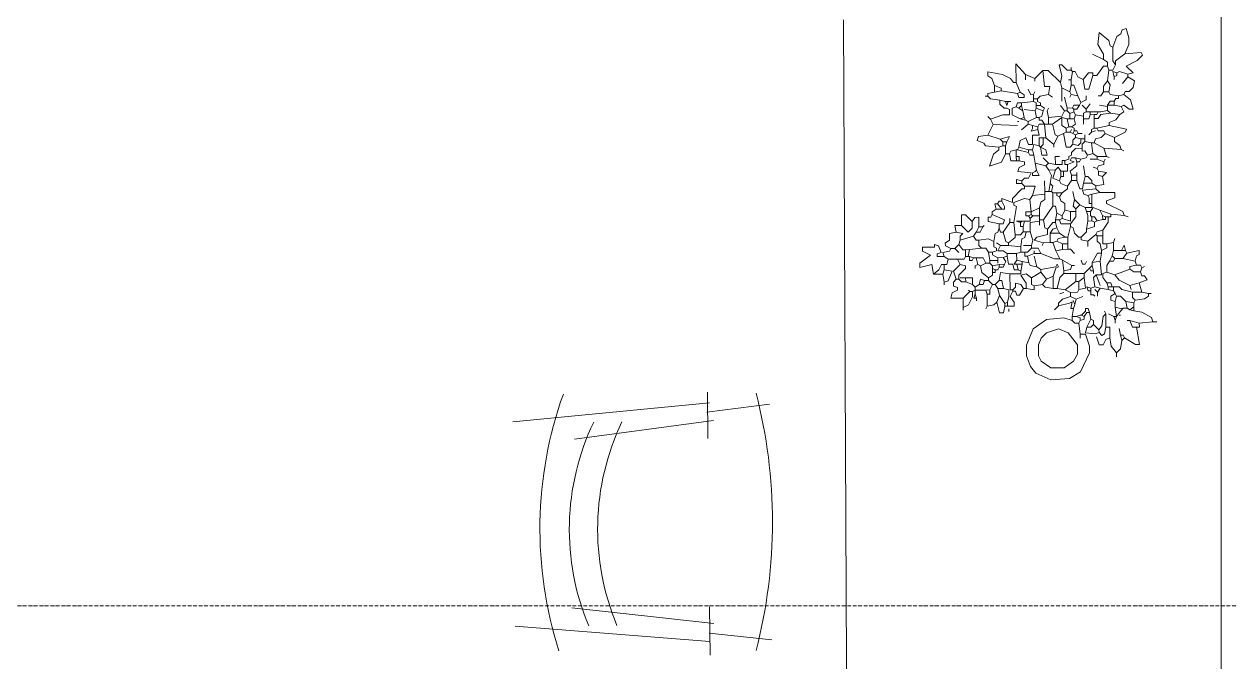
# Model space of a CAD drawing. Header units: millimetres. Extents: x -425671 to 598394, y -194194 to 343585.
# Drawn here: x 47745 to 50137, y 160495 to 161760 of the extents above; entities that cross this region are included whole.
import ezdxf

# ---------------------------------------------------------------- set-up
doc = ezdxf.new("R2010")
doc.units = ezdxf.units.MM
doc.linetypes.add('ACAD_ISO10W100', pattern=[18, 12, -3, 0, -3])
for name, color, linetype, lineweight in [('150mm Wall', 250, 'Continuous', 13), ('Centre line', 30, 'Continuous', 9), ('Furniture', 250, 'Continuous', 5), ('Railing', 250, 'Continuous', 9)]:
    doc.layers.add(name, color=color, linetype=linetype, lineweight=lineweight)

# ---------------------------------------------------------------- blocks, each defined once
blk = doc.blocks.new('Working Table1')
at = {"layer": 'Furniture'}
for p, q in [((3497129.4, 870575.6), (3497116.6, 870700.2)), ((3497568.1, 870571.1), (3497583.4, 870695.5)), ((3497182.2, 870576.6), (3497086.2, 870577.6)), ((3497143.3, 870190.9), (3497113.4, 870577.3)), ((3497180, 870303.3), (3497148.7, 870585.1)), ((3497514.2, 870308.6), (3497551.5, 870584.6)), ((3497607.5, 870572.3), (3497515.5, 870573.3)), ((3497548.5, 870186.8), (3497586.6, 870576.8))]:
    blk.add_line(p, q, dxfattribs=at)
for points in [[(3498996.4, 870842.2), (3498999.2, 871591.1), (3495800.5, 871591.1), (3495795.1, 870854.1), (3498345.5, 870842.5)], [(3497749.3, 871295.6), (3497754.6, 871279.6), (3497751.8, 871244.9), (3497733, 871218.3), (3497700.9, 871205.1), (3497679.6, 871205.2), (3497658.3, 871213.2), (3497645, 871224), (3497631.7, 871253.4), (3497634.5, 871290.7), (3497648, 871312), (3497685.4, 871330.5), (3497698.7, 871330.5), (3497722.7, 871322.4)], [(3497701, 871229.1), (3497679.7, 871229.2), (3497669, 871234.5), (3497655.7, 871253.3), (3497655.8, 871279.9), (3497669.2, 871298.6), (3497682.6, 871306.5), (3497701.3, 871306.5), (3497725.2, 871287.7), (3497733.2, 871269), (3497725.1, 871245), (3497714.4, 871234.4), (3497701, 871229.1)]]:
    blk.add_lwpolyline(points, dxfattribs=at)
at = {"layer": 'Furniture', "color": 3}
for points in [[(3497744.4, 871429), (3497747.2, 871455.7)], [(3497747.2, 871455.7), (3497747.2, 871463.7)], [(3497747.2, 871455.7), (3497755.2, 871453), (3497765.8, 871434.3), (3497768.4, 871418.3)], [(3497803.2, 871447.5), (3497803.2, 871452.8)], [(3497715, 871399.8), (3497701.7, 871421.2), (3497701.7, 871429.2), (3497736.4, 871423.7)], [(3497744.4, 871429), (3497736.4, 871429.1), (3497736.4, 871423.7)], [(3497749.7, 871410.3), (3497744.4, 871429)], [(3497789.8, 871420.9), (3497792.5, 871439.5), (3497797.9, 871447.5), (3497803.2, 871447.5)], [(3497803.2, 871447.5), (3497805.8, 871434.2)], [(3497805.8, 871434.2), (3497805.7, 871415.5)], [(3497824.5, 871428.7), (3497805.8, 871434.2)], [(3497819.1, 871410.1), (3497824.5, 871428.7)], [(3497824.5, 871428.7), (3497829.9, 871444.7), (3497837.9, 871439.4), (3497837.8, 871434), (3497845.8, 871431.3)], [(3497845.8, 871431.3), (3497853.8, 871434)], [(3497845.8, 871431.3), (3497845.8, 871418), (3497851.1, 871410)], [(3497853.8, 871434), (3497856.5, 871439.3)], [(3497853.8, 871434), (3497859.2, 871431.3), (3497859.1, 871423.3)], [(3497867.1, 871420.6), (3497877.8, 871423.2), (3497880.5, 871428.5), (3497888.5, 871428.5), (3497883.1, 871404.5)], [(3498238, 871405.9), (3498240.7, 871416.6), (3498254, 871403.2), (3498264.7, 871424.5), (3498275.4, 871435.1), (3498280.7, 871432.4), (3498278, 871400.4)], [(3497736.4, 871423.7), (3497736.4, 871415.7), (3497749.7, 871410.3)], [(3497749.7, 871410.3), (3497749.7, 871405)], [(3497768.4, 871418.3), (3497771, 871410.3)], [(3497776.4, 871418.3), (3497768.4, 871418.3)], [(3497776.4, 871418.3), (3497771, 871410.3)], [(3497771, 871410.3), (3497773.7, 871404.9)], [(3497773.7, 871404.9), (3497773.7, 871396.9)], [(3497787, 871402.2), (3497773.7, 871404.9)], [(3497784.4, 871418.2), (3497776.4, 871418.3)], [(3497789.8, 871420.9), (3497784.4, 871418.2)], [(3497784.4, 871418.2), (3497787, 871402.2)], [(3497787, 871402.2), (3497797.7, 871391.5), (3497797.6, 871383.5)], [(3497805.7, 871415.5), (3497795.1, 871415.5), (3497789.8, 871420.9)], [(3497805.7, 871415.5), (3497811, 871394.1), (3497816.3, 871388.8), (3497816.3, 871378.1)], [(3497819.1, 871410.1), (3497811.1, 871412.8)], [(3497840.3, 871380.7), (3497829.7, 871388.7), (3497819.1, 871410.1)], [(3497851.1, 871410), (3497840.3, 871380.7)], [(3497859.1, 871423.3), (3497856.4, 871410), (3497851.1, 871410)], [(3497867.1, 871420.6), (3497859.1, 871423.3)], [(3497872.4, 871396.6), (3497867.1, 871420.6)], [(3497883.1, 871404.5), (3497872.4, 871396.6)], [(3497888.4, 871401.8), (3497883.1, 871404.5)], [(3497888.4, 871393.8), (3497899.1, 871399.1), (3497888.4, 871401.8)], [(3497888.4, 871401.8), (3497888.4, 871393.8)], [(3497957.8, 871398.9), (3497955.1, 871406.9)], [(3498136.4, 871368.9), (3498128.6, 871403.6), (3498123.2, 871401), (3498112.5, 871379.7)], [(3498173.9, 871392.8), (3498176.6, 871398.1), (3498168.6, 871408.8), (3498168.6, 871416.8), (3498187.3, 871411.4), (3498197.9, 871398)], [(3498197.9, 871398), (3498203.3, 871400.7), (3498203.3, 871408.7), (3498211.3, 871416.7), (3498224.7, 871419.3), (3498232.6, 871405.9)], [(3498232.6, 871405.9), (3498219.2, 871395.3)], [(3498232.6, 871405.9), (3498238, 871405.9)], [(3498238, 871405.9), (3498243.2, 871389.9), (3498240.5, 871384.5)], [(3498278, 871400.4), (3498296.7, 871408.3), (3498310, 871408.3), (3498328.7, 871402.9), (3498326, 871394.9), (3498318, 871392.3), (3498312.6, 871384.3), (3498291.2, 871376.4)], [(3497685.6, 871383.9), (3497677.6, 871383.9)], [(3497685.6, 871383.9), (3497693.6, 871391.9), (3497709.6, 871394.5)], [(3497714.9, 871370.5), (3497698.9, 871373.2), (3497685.6, 871383.9)], [(3497715, 871399.8), (3497709.6, 871394.5)], [(3497709.6, 871394.5), (3497720.3, 871391.8)], [(3497720.3, 871391.8), (3497720.3, 871397.1), (3497715, 871399.8)], [(3497720.3, 871391.8), (3497733.6, 871389.1)], [(3497749.6, 871381), (3497744.3, 871381)], [(3497749.6, 871381), (3497757.6, 871383.6)], [(3497757.6, 871378.3), (3497749.6, 871381)], [(3497757.6, 871383.6), (3497768.3, 871391.6)], [(3497776.3, 871380.9), (3497757.6, 871383.6)], [(3497757.6, 871383.6), (3497757.6, 871378.3)], [(3497757.6, 871378.3), (3497762.9, 871367.6)], [(3497760.3, 871389), (3497760.3, 871391.6)], [(3497768.3, 871391.6), (3497773.7, 871396.9)], [(3497773.7, 871396.9), (3497773.6, 871391.6)], [(3497773.6, 871391.6), (3497776.3, 871380.9)], [(3497776.3, 871380.9), (3497786.9, 871380.9)], [(3497797.6, 871383.5), (3497786.9, 871380.9)], [(3497786.9, 871380.9), (3497789.6, 871372.8), (3497797.6, 871372.8), (3497803, 871380.8)], [(3497797.6, 871383.5), (3497803, 871380.8)], [(3497803, 871380.8), (3497808.3, 871378.1)], [(3497808.3, 871378.1), (3497810.9, 871367.4)], [(3497816.3, 871378.1), (3497808.3, 871378.1)], [(3497816.3, 871378.1), (3497816.3, 871375.4)], [(3497840.3, 871380.7), (3497845.6, 871364.6)], [(3497872.3, 871380.5), (3497867, 871377.9), (3497867, 871369.9)], [(3497872.4, 871396.6), (3497872.3, 871380.5)], [(3497872.3, 871380.5), (3497877.6, 871375.2)], [(3497877.6, 871375.2), (3497888.3, 871377.8)], [(3497888.3, 871377.8), (3497888.4, 871393.8)], [(3497888.3, 871377.8), (3497904.3, 871377.8)], [(3497904.3, 871377.8), (3497901.6, 871364.4)], [(3497904.3, 871377.8), (3497912.3, 871380.4)], [(3497960.3, 871372.2), (3497957.8, 871398.9)], [(3497957.8, 871398.9), (3497965.8, 871396.2), (3497981.7, 871364.1), (3497987, 871364.1), (3497992.4, 871380.1), (3498003.1, 871380.1), (3498003, 871350.7)], [(3498088.5, 871393.1), (3498085.8, 871398.4)], [(3498091, 871358.4), (3498088.5, 871393.1)], [(3498088.5, 871393.1), (3498096.5, 871390.4), (3498104.5, 871379.7), (3498112.5, 871379.7)], [(3498112.5, 871379.7), (3498120.4, 871361)], [(3498157.9, 871390.2), (3498147.2, 871382.2), (3498141.8, 871368.9), (3498136.4, 871368.9)], [(3498157.9, 871390.2), (3498163.2, 871398.2), (3498173.9, 871392.8)], [(3498160.5, 871371.5), (3498157.9, 871390.2)], [(3498173.9, 871392.8), (3498176.5, 871379.4)], [(3498184.5, 871379.4), (3498184.5, 871371.4), (3498176.4, 871366.1)], [(3498176.5, 871379.4), (3498176.4, 871366.1)], [(3498176.5, 871379.4), (3498184.5, 871379.4)], [(3498195.2, 871387.4), (3498189.9, 871387.4), (3498189.8, 871382.1), (3498184.5, 871379.4)], [(3498197.9, 871398), (3498195.2, 871387.4)], [(3498203.1, 871368.7), (3498197.8, 871371.4), (3498195.2, 871387.4)], [(3498232.5, 871379.2), (3498227.2, 871379.3)], [(3498240.5, 871384.5), (3498235.2, 871384.6), (3498232.5, 871379.2)], [(3498232.5, 871379.2), (3498243.2, 871376.5), (3498240.5, 871384.5)], [(3498256.5, 871381.8), (3498245.9, 871376.5)], [(3498278, 871400.4), (3498264.5, 871381.8), (3498256.5, 871381.8)], [(3498291.2, 871376.4), (3498264.5, 871376.4), (3498256.5, 871381.8)], [(3497714.9, 871370.5), (3497712.2, 871362.5), (3497701.5, 871357.2), (3497701.4, 871349.2), (3497717.4, 871343.8)], [(3497736.2, 871362.4), (3497736.2, 871370.4), (3497714.9, 871370.5)], [(3497736.2, 871362.4), (3497722.8, 871359.7), (3497720.1, 871354.4), (3497725.5, 871349.1)], [(3497730.8, 871349), (3497738.8, 871354.4), (3497757.5, 871357), (3497762.9, 871362.3)], [(3497762.9, 871362.3), (3497736.2, 871362.4)], [(3497762.9, 871362.3), (3497768.2, 871359.6)], [(3497810.9, 871367.4), (3497813.5, 871351.4)], [(3497810.9, 871367.4), (3497816.2, 871367.4)], [(3497816.3, 871375.4), (3497816.2, 871367.4)], [(3497816.2, 871367.4), (3497824.2, 871364.7)], [(3497816.3, 871375.4), (3497824.3, 871372.7), (3497824.2, 871364.7)], [(3497824.2, 871364.7), (3497834.9, 871356.7), (3497842.9, 871356.6), (3497845.6, 871364.6)], [(3497840.2, 871343.3), (3497840.2, 871354), (3497866.9, 871351.2)], [(3497845.6, 871364.6), (3497858.9, 871364.6), (3497867, 871369.9)], [(3497882.9, 871353.8), (3497882.9, 871345.8), (3497864.2, 871335.2)], [(3497866.9, 871351.2), (3497882.9, 871353.8)], [(3497867, 871369.9), (3497877.6, 871375.2)], [(3497888.2, 871353.8), (3497882.9, 871353.8)], [(3497901.6, 871364.4), (3497893.6, 871364.5), (3497888.2, 871353.8)], [(3497901.6, 871351.1), (3497888.2, 871353.8)], [(3497901.6, 871364.4), (3497901.6, 871356.4)], [(3497901.6, 871356.4), (3497917.6, 871356.4)], [(3497928.3, 871356.3), (3497917.6, 871356.4)], [(3497917.6, 871356.4), (3497917.6, 871345.7)], [(3497920.2, 871343), (3497925.6, 871345.7), (3497928.3, 871356.3)], [(3497928.3, 871356.3), (3497944.3, 871366.9), (3497955, 871366.9)], [(3497946.9, 871345.6), (3497949.6, 871356.3)], [(3497949.6, 871356.3), (3497949.6, 871361.6), (3497955, 871361.6)], [(3497949.6, 871356.3), (3497957.6, 871356.2)], [(3497960.3, 871372.2), (3497955, 871372.2), (3497955, 871366.9)], [(3497955, 871366.9), (3497955, 871361.6)], [(3497955, 871361.6), (3497957.6, 871356.2)], [(3497957.6, 871356.2), (3497962.9, 871353.5)], [(3497968.3, 871350.8), (3497960.3, 871372.2)], [(3497962.9, 871353.5), (3497968.3, 871350.8)], [(3498016.3, 871342.7), (3498019, 871358.7), (3498035, 871355.9)], [(3498045.6, 871347.9), (3498043, 871363.9), (3498035, 871355.9)], [(3498035, 871355.9), (3498037.6, 871347.9), (3498045.6, 871347.9)], [(3498051, 871345.2), (3498056.3, 871347.9), (3498059, 871358.5), (3498064.4, 871358.5)], [(3498064.4, 871358.5), (3498069.7, 871361.2)], [(3498064.4, 871358.5), (3498069.6, 871345.1)], [(3498075, 871363.8), (3498072.4, 871369.1)], [(3498075, 871345.1), (3498075, 871363.8)], [(3498075, 871363.8), (3498091, 871358.4)], [(3498101.6, 871339.7), (3498091, 871358.4)], [(3498120.4, 871361), (3498112.4, 871353), (3498109.7, 871342.3), (3498101.6, 871339.7)], [(3498120.4, 871361), (3498125.7, 871358.3), (3498125.7, 871347.6), (3498131, 871344.9)], [(3498136.4, 871368.9), (3498131, 871344.9)], [(3498157.7, 871352.8), (3498160.5, 871371.5)], [(3498160.5, 871371.5), (3498165.8, 871366.1)], [(3498165.8, 871366.1), (3498163.1, 871352.8)], [(3498173.8, 871366.1), (3498165.8, 871366.1)], [(3498176.4, 871366.1), (3498173.8, 871366.1)], [(3498173.8, 871366.1), (3498176.4, 871350.1)], [(3498203.1, 871358), (3498195.1, 871352.7), (3498195.1, 871347.4)], [(3498203.1, 871368.7), (3498216.5, 871371.3), (3498224.5, 871365.9)], [(3498203.1, 871358), (3498203.1, 871368.7)], [(3498224.5, 871365.9), (3498213.8, 871358), (3498203.1, 871358)], [(3498245.8, 871368.5), (3498224.5, 871365.9)], [(3498235, 871336.5), (3498235.1, 871344.5), (3498253.8, 871357.8), (3498253.8, 871365.8)], [(3498245.9, 871376.5), (3498245.8, 871368.5)], [(3498245.8, 871368.5), (3498253.8, 871365.8)], [(3498253.8, 871365.8), (3498261.8, 871365.8), (3498267.1, 871357.8)], [(3498267.1, 871357.8), (3498277.8, 871357.7), (3498296.4, 871347), (3498320.5, 871349.6), (3498304.5, 871368.3), (3498293.9, 871371), (3498291.2, 871376.4)], [(3498267.1, 871357.8), (3498277.7, 871336.4)], [(3497722.8, 871341.1), (3497725.5, 871349.1)], [(3497736, 871325), (3497725.4, 871322.4), (3497722.8, 871341.1)], [(3497725.5, 871349.1), (3497730.8, 871349)], [(3497730.8, 871349), (3497741.4, 871338.3)], [(3497741.4, 871338.3), (3497736.1, 871333), (3497736, 871325)], [(3497736, 871325), (3497752.1, 871333)], [(3497752.1, 871333), (3497749.4, 871338.3), (3497741.4, 871338.3)], [(3497765.4, 871330.2), (3497752.1, 871333)], [(3497765.4, 871330.2), (3497765.4, 871324.9), (3497757.4, 871319.6)], [(3497768.1, 871322.2), (3497773.4, 871322.2), (3497773.4, 871327.5), (3497765.4, 871330.2)], [(3497805.5, 871346.1), (3497797.5, 871346.1)], [(3497800.1, 871338.1), (3497797.5, 871340.8)], [(3497808.1, 871332.8), (3497800.1, 871332.8), (3497800.1, 871338.1)], [(3497800.1, 871338.1), (3497800.1, 871338.1)], [(3497813.5, 871351.4), (3497805.5, 871346.1)], [(3497805.5, 871346.1), (3497810.8, 871340.8)], [(3497813.5, 871332.7), (3497808.1, 871332.8)], [(3497808.1, 871332.8), (3497808.1, 871327.4), (3497816.1, 871324.7), (3497813.5, 871332.7)], [(3497813.5, 871351.4), (3497816.1, 871340.7)], [(3497816.1, 871340.7), (3497813.5, 871332.7)], [(3497816.1, 871340.7), (3497834.8, 871338), (3497840.2, 871343.3)], [(3497840.2, 871343.3), (3497818.9, 871351.4)], [(3497848.2, 871337.9), (3497842.8, 871338)], [(3497853.5, 871329.9), (3497842.8, 871319.3)], [(3497853.5, 871329.9), (3497848.1, 871332.6), (3497848.2, 871337.9)], [(3497848.2, 871337.9), (3497858.8, 871335.2)], [(3497858.8, 871335.2), (3497853.5, 871329.9)], [(3497864.2, 871335.2), (3497858.8, 871335.2)], [(3497866.9, 871351.2), (3497864.2, 871335.2)], [(3497917.6, 871345.7), (3497906.9, 871345.7), (3497901.6, 871351.1)], [(3497906.8, 871327.1), (3497920.2, 871343)], [(3497917.6, 871345.7), (3497920.2, 871343)], [(3497930.8, 871324.3), (3497936.2, 871340.3), (3497944.2, 871340.3)], [(3497946.9, 871345.6), (3497944.2, 871340.3)], [(3497944.2, 871340.3), (3497946.9, 871334.9)], [(3497946.9, 871334.9), (3497946.8, 871326.9)], [(3497954.9, 871334.9), (3497954.9, 871340.2), (3497946.9, 871345.6)], [(3497946.9, 871334.9), (3497954.9, 871334.9)], [(3497954.9, 871334.9), (3497957.5, 871332.2)], [(3497957.5, 871332.2), (3497954.9, 871334.9)], [(3497957.5, 871332.2), (3497965.5, 871332.2)], [(3497968.3, 871350.8), (3497973.6, 871337.5), (3497965.5, 871332.2)], [(3497965.5, 871332.2), (3497965.5, 871324.2)], [(3497981.6, 871334.8), (3497973.5, 871334.8)], [(3497973.5, 871334.8), (3497973.5, 871321.5)], [(3497992.2, 871329.4), (3497981.5, 871329.5), (3497981.6, 871334.8)], [(3497992.2, 871334.8), (3497981.6, 871334.8)], [(3498000.2, 871334.7), (3497992.2, 871334.8)], [(3497997.5, 871326.7), (3497992.2, 871329.4)], [(3498010.9, 871342.7), (3498008.2, 871316), (3498000.2, 871318.7), (3497997.5, 871326.7)], [(3498000.2, 871334.7), (3497997.5, 871326.7)], [(3498003, 871350.7), (3498000.2, 871334.7)], [(3498003, 871350.7), (3498010.9, 871342.7)], [(3498016.3, 871342.7), (3498010.9, 871342.7)], [(3498021.6, 871334.6), (3498016.3, 871342.7)], [(3498021.6, 871334.6), (3498021.5, 871318.6)], [(3498034.9, 871321.3), (3498034.9, 871326.6), (3498026.9, 871334.6), (3498021.6, 871334.6)], [(3498045.6, 871347.9), (3498051, 871345.2)], [(3498051, 871345.2), (3498053.6, 871337.2)], [(3498069.6, 871345.1), (3498069.6, 871331.8)], [(3498069.6, 871345.1), (3498075, 871345.1)], [(3498075, 871345.1), (3498080.3, 871337.1)], [(3498080.3, 871337.1), (3498077.6, 871326.4)], [(3498101.6, 871334.4), (3498080.3, 871337.1)], [(3498101.6, 871339.7), (3498101.6, 871334.4)], [(3498104.2, 871321), (3498101.6, 871334.4)], [(3498123, 871334.3), (3498117.6, 871329)], [(3498123, 871334.3), (3498125.7, 871342.3)], [(3498131, 871339.6), (3498128.3, 871334.3), (3498123, 871334.3)], [(3498131, 871344.9), (3498131, 871339.6)], [(3498131, 871339.6), (3498149.7, 871339.5)], [(3498149.6, 871318.2), (3498149.6, 871328.8), (3498157.6, 871331.5)], [(3498149.7, 871339.5), (3498149.7, 871347.5), (3498157.7, 871352.8)], [(3498149.7, 871339.5), (3498157.7, 871339.5)], [(3498157.7, 871339.5), (3498157.6, 871331.5)], [(3498157.6, 871331.5), (3498163, 871331.5)], [(3498163, 871347.5), (3498157.7, 871344.8), (3498157.7, 871339.5)], [(3498163, 871331.5), (3498162.9, 871323.5)], [(3498163.1, 871352.8), (3498163, 871347.5)], [(3498163, 871331.5), (3498163, 871347.5)], [(3498168.3, 871323.4), (3498179, 871331.4)], [(3498227, 871317.9), (3498208.3, 871320.6), (3498208.3, 871328.6), (3498235, 871336.5)], [(3498235, 871336.5), (3498240.4, 871336.5), (3498240.3, 871328.5), (3498227, 871317.9)], [(3497722.7, 871311.7), (3497714.7, 871311.8)], [(3497722.7, 871322.4), (3497722.7, 871311.7)], [(3497722.7, 871311.7), (3497744, 871309)], [(3497744, 871309), (3497749.3, 871311.6)], [(3497744, 871309), (3497744, 871301), (3497749.3, 871295.6)], [(3497757.4, 871319.6), (3497752, 871319.6), (3497749.3, 871311.6)], [(3497749.3, 871311.6), (3497754.7, 871311.6)], [(3497754.7, 871311.6), (3497757.3, 871303.6)], [(3497757.3, 871303.6), (3497760, 871311.6)], [(3497757.4, 871319.6), (3497760, 871314.3)], [(3497760, 871314.3), (3497765.4, 871319.6)], [(3497760, 871311.6), (3497760, 871314.3)], [(3497760, 871314.3), (3497760, 871311.6)], [(3497765.4, 871319.6), (3497768.1, 871322.2)], [(3497768.1, 871322.2), (3497765.4, 871319.6)], [(3497792, 871303.5), (3497797.4, 871316.8)], [(3497810.7, 871308.7), (3497805.4, 871306.1), (3497805.3, 871292.7)], [(3497834.7, 871319.3), (3497813.4, 871322.1), (3497810.7, 871308.7)], [(3497810.7, 871308.7), (3497826.7, 871308.7)], [(3497826.7, 871308.7), (3497834.7, 871319.3)], [(3497826.7, 871303.3), (3497826.7, 871308.7)], [(3497834.7, 871319.3), (3497842.8, 871319.3)], [(3497842.8, 871319.3), (3497842.7, 871303.3)], [(3497869.4, 871313.9), (3497861.4, 871316.6), (3497861.4, 871321.9), (3497866.8, 871324.5)], [(3497906.8, 871327.1), (3497896.1, 871327.1)], [(3497914.8, 871313.7), (3497909.4, 871313.7), (3497906.8, 871327.1)], [(3497930.8, 871324.3), (3497925.5, 871324.3), (3497914.8, 871313.7)], [(3497936, 871292.3), (3497933.4, 871297.6), (3497922.7, 871300.3), (3497914.8, 871308.4), (3497914.8, 871313.7)], [(3497946.8, 871326.9), (3497930.8, 871324.3)], [(3497957.5, 871326.9), (3497946.8, 871326.9)], [(3497965.5, 871324.2), (3497957.5, 871326.9)], [(3497965.5, 871324.2), (3497973.5, 871321.5)], [(3497970.8, 871302.8), (3497978.8, 871310.8)], [(3497973.5, 871321.5), (3497978.8, 871310.8)], [(3497978.8, 871310.8), (3497989.4, 871300.1)], [(3498010.8, 871316), (3498021.5, 871318.6)], [(3498026.8, 871305.3), (3498010.8, 871310.7), (3498010.8, 871316)], [(3498021.5, 871318.6), (3498034.9, 871321.3)], [(3498034.9, 871321.3), (3498056.2, 871318.5)], [(3498064.2, 871305.1), (3498064.2, 871310.5), (3498069.5, 871313.1)], [(3498069.5, 871313.1), (3498072.2, 871323.8), (3498077.6, 871326.4)], [(3498069.5, 871313.1), (3498072.2, 871302.4)], [(3498090.9, 871315.7), (3498090.8, 871302.4), (3498082.8, 871294.4), (3498077.5, 871294.4)], [(3498077.6, 871326.4), (3498085.6, 871321.1), (3498085.5, 871315.7), (3498090.9, 871315.7)], [(3498090.9, 871315.7), (3498098.9, 871315.7), (3498104.2, 871321)], [(3498096.2, 871307.7), (3498101.5, 871313)], [(3498098.8, 871297), (3498096.2, 871307.7)], [(3498101.5, 871313), (3498109.5, 871313)], [(3498109.6, 871321), (3498104.2, 871321)], [(3498109.5, 871313), (3498109.6, 871321)], [(3498109.5, 871313), (3498112.2, 871302.3)], [(3498109.6, 871321), (3498117.6, 871321)], [(3498117.5, 871302.3), (3498120.2, 871307.6)], [(3498120.2, 871307.6), (3498120.2, 871315.6)], [(3498120.2, 871307.6), (3498125.5, 871304.9), (3498125.5, 871299.6)], [(3498149.6, 871318.2), (3498138.9, 871318.2)], [(3498154.9, 871318.1), (3498149.6, 871318.2)], [(3498162.9, 871323.5), (3498160.3, 871318.1), (3498154.9, 871318.1)], [(3498154.9, 871318.1), (3498157.5, 871302.1)], [(3498162.9, 871323.5), (3498168.3, 871323.4)], [(3498176.2, 871310.1), (3498168.2, 871304.8), (3498168.2, 871299.4)], [(3498168.3, 871323.4), (3498176.3, 871315.4)], [(3498170.9, 871296.7), (3498176.2, 871299.4), (3498176.2, 871310.1)], [(3498176.2, 871310.1), (3498181.6, 871312.7)], [(3498181.6, 871312.7), (3498187, 871323.4), (3498195, 871323.3)], [(3498181.6, 871312.7), (3498194.9, 871307.3)], [(3498197.5, 871294), (3498194.9, 871307.3)], [(3498194.9, 871307.3), (3498216.2, 871299.2), (3498216.2, 871293.9)], [(3498242.9, 871296.5), (3498242.9, 871301.8), (3498232.3, 871307.2), (3498227, 871317.9)], [(3497757.3, 871295.6), (3497749.3, 871295.6)], [(3497757.3, 871303.6), (3497757.3, 871295.6)], [(3497773.3, 871298.2), (3497757.3, 871295.6)], [(3497773.3, 871298.2), (3497781.3, 871300.8)], [(3497783.9, 871290.2), (3497786.6, 871295.5), (3497773.3, 871292.9), (3497773.3, 871298.2)], [(3497797.3, 871292.8), (3497791.9, 871276.8), (3497783.9, 871268.8), (3497778.5, 871268.8)], [(3497778.5, 871268.8), (3497783.9, 871290.2)], [(3497781.3, 871300.8), (3497792, 871303.5)], [(3497781.3, 871300.8), (3497789.3, 871298.1)], [(3497792, 871303.5), (3497797.3, 871292.8)], [(3497805.3, 871292.7), (3497797.3, 871292.8)], [(3497805.3, 871292.7), (3497810.6, 871282.1)], [(3497810.6, 871282.1), (3497826.7, 871303.3)], [(3497810.6, 871282.1), (3497813.2, 871266)], [(3497842.7, 871303.3), (3497826.7, 871303.3)], [(3497842.7, 871303.3), (3497842.6, 871279.3)], [(3497858.7, 871295.2), (3497850.7, 871292.6), (3497847.9, 871279.2)], [(3497858.7, 871295.2), (3497858.7, 871300.6)], [(3497869.3, 871276.5), (3497858.7, 871295.2)], [(3497890.7, 871287.1), (3497890.7, 871292.4), (3497882.7, 871300.5)], [(3497890.6, 871276.4), (3497890.7, 871287.1)], [(3497890.7, 871287.1), (3497901.3, 871287.1)], [(3497901.3, 871287.1), (3497901.3, 871276.4)], [(3497901.3, 871287.1), (3497914.7, 871287)], [(3497914.7, 871281.7), (3497911.9, 871268.3), (3497906.6, 871265.7)], [(3497914.7, 871287), (3497936, 871292.3)], [(3497914.7, 871287), (3497914.7, 871281.7)], [(3497922.6, 871271), (3497914.7, 871281.7)], [(3497936, 871292.3), (3497941.4, 871292.2)], [(3497941.4, 871292.2), (3497941.3, 871273.6), (3497949.3, 871270.9)], [(3497941.4, 871292.2), (3497954.8, 871302.9), (3497965.4, 871302.8)], [(3497965.4, 871292.2), (3497946.7, 871292.2)], [(3497946.7, 871292.2), (3497952, 871276.2)], [(3497957.3, 871276.2), (3497968, 871281.5)], [(3497970.8, 871302.8), (3497965.4, 871302.8)], [(3497965.4, 871302.8), (3497965.4, 871292.2)], [(3497968, 871281.5), (3497965.4, 871292.2)], [(3497968, 871281.5), (3497981.4, 871281.4), (3497986.7, 871273.4), (3497994.7, 871270.7)], [(3497989.4, 871300.1), (3497976.1, 871297.5), (3497970.8, 871302.8)], [(3497989.4, 871300.1), (3498005.4, 871297.3)], [(3498002.7, 871276), (3498010.7, 871286.7), (3498016.1, 871286.6)], [(3498026.8, 871294.6), (3498016.1, 871286.6)], [(3498016.1, 871286.6), (3498021.4, 871273.3), (3498026.7, 871270.6)], [(3498026.8, 871294.6), (3498026.8, 871305.3)], [(3498026.8, 871305.3), (3498037.5, 871305.2)], [(3498037.4, 871294.6), (3498026.8, 871294.6)], [(3498037.5, 871305.2), (3498037.4, 871294.6)], [(3498045.4, 871291.9), (3498037.4, 871294.6)], [(3498037.5, 871305.2), (3498042.8, 871305.2)], [(3498064.2, 871305.1), (3498056.2, 871305.2), (3498045.4, 871291.9)], [(3498045.4, 871278.5), (3498045.4, 871286.5)], [(3498045.4, 871286.5), (3498058.8, 871286.5)], [(3498058.8, 871286.5), (3498058.7, 871281.1)], [(3498058.8, 871286.5), (3498064.1, 871299.8), (3498066.8, 871291.8), (3498072.1, 871294.4)], [(3498072.2, 871302.4), (3498064.2, 871305.1)], [(3498069.4, 871289.1), (3498066.7, 871281.1)], [(3498077.5, 871294.4), (3498074.8, 871289.1), (3498069.4, 871289.1)], [(3498072.1, 871294.4), (3498072.2, 871302.4)], [(3498098.8, 871297), (3498093.5, 871291.7), (3498093.4, 871283.7), (3498120.1, 871278.3)], [(3498112.2, 871302.3), (3498106.8, 871297), (3498098.8, 871297)], [(3498117.5, 871302.3), (3498112.2, 871302.3)], [(3498120.2, 871296.9), (3498117.5, 871302.3)], [(3498120.1, 871278.3), (3498122.8, 871283.6)], [(3498125.5, 871299.6), (3498120.2, 871296.9)], [(3498122.8, 871291.6), (3498120.2, 871296.9)], [(3498122.8, 871291.6), (3498128.2, 871294.2)], [(3498122.8, 871283.6), (3498122.8, 871291.6)], [(3498130.8, 871283.6), (3498122.8, 871283.6)], [(3498125.5, 871299.6), (3498130.8, 871299.6), (3498133.5, 871294.2)], [(3498133.5, 871288.9), (3498130.8, 871283.6)], [(3498152.1, 871275.5), (3498136.1, 871275.5), (3498130.8, 871283.6)], [(3498149.5, 871299.5), (3498138.9, 871302.2), (3498133.5, 871294.2)], [(3498133.5, 871294.2), (3498133.5, 871288.9)], [(3498133.5, 871288.9), (3498149.5, 871286.2)], [(3498149.5, 871299.5), (3498157.5, 871302.1)], [(3498149.5, 871291.5), (3498149.5, 871299.5)], [(3498149.5, 871286.2), (3498149.5, 871291.5)], [(3498149.5, 871291.5), (3498160.2, 871291.4)], [(3498149.5, 871286.2), (3498152.1, 871275.5)], [(3498157.5, 871302.1), (3498162.9, 871299.4)], [(3498162.9, 871299.4), (3498160.2, 871291.4)], [(3498160.2, 871291.4), (3498165.5, 871286.1)], [(3498168.2, 871299.4), (3498162.9, 871299.4)], [(3498165.5, 871286.1), (3498165.5, 871280.8)], [(3498165.5, 871286.1), (3498170.8, 871286.1)], [(3498168.2, 871299.4), (3498170.9, 871296.7)], [(3498170.8, 871286.1), (3498170.9, 871296.7)], [(3498170.8, 871286.1), (3498192.1, 871280.7)], [(3498197.5, 871294), (3498192.2, 871291.3)], [(3498202.9, 871291.3), (3498197.5, 871294)], [(3498216.2, 871293.9), (3498202.9, 871291.3)], [(3498210.8, 871275.3), (3498202.9, 871291.3)], [(3498216.2, 871293.9), (3498226.9, 871293.9)], [(3498245.6, 871293.8), (3498245.5, 871285.8), (3498256.2, 871275.1), (3498256.1, 871269.8), (3498234.8, 871275.2), (3498221.5, 871272.5)], [(3498226.9, 871293.9), (3498242.9, 871296.5)], [(3498226.9, 871293.9), (3498226.9, 871288.5)], [(3498242.9, 871296.5), (3498245.6, 871293.8)], [(3498245.6, 871293.8), (3498250.9, 871293.8)], [(3497778.5, 871268.8), (3497770.5, 871260.9)], [(3497802.6, 871271.4), (3497805.3, 871279.4)], [(3497813.2, 871266), (3497834.6, 871271.3), (3497842.6, 871279.3)], [(3497813.2, 871258), (3497813.2, 871266)], [(3497837.2, 871257.9), (3497813.2, 871258)], [(3497813.2, 871258), (3497815.8, 871242), (3497821.1, 871236.7)], [(3497837.2, 871257.9), (3497831.8, 871244.6)], [(3497861.2, 871265.9), (3497855.9, 871268.5), (3497853.2, 871263.2), (3497837.2, 871257.9)], [(3497842.6, 871279.3), (3497847.9, 871279.2)], [(3497847.9, 871279.2), (3497869.3, 871276.5)], [(3497850.4, 871233.9), (3497855.9, 871263.2)], [(3497855.9, 871263.2), (3497861.2, 871265.9)], [(3497861.2, 871265.9), (3497861.2, 871265.9)], [(3497869.3, 871276.5), (3497871.9, 871271.2)], [(3497871.9, 871271.2), (3497871.9, 871260.5), (3497882.5, 871233.8)], [(3497871.9, 871271.2), (3497887.9, 871263.1)], [(3497890.6, 871276.4), (3497887.9, 871263.1)], [(3497887.9, 871263.1), (3497903.9, 871257.7)], [(3497901.3, 871276.4), (3497890.6, 871276.4)], [(3497906.6, 871265.7), (3497901.3, 871276.4)], [(3497906.6, 871265.7), (3497903.9, 871257.7)], [(3497903.9, 871257.7), (3497903.9, 871252.4)], [(3497922.6, 871252.3), (3497922.6, 871271)], [(3497922.6, 871271), (3497933.3, 871265.6)], [(3497933.3, 871265.6), (3497930.6, 871257.6), (3497922.6, 871252.3)], [(3497943.9, 871262.9), (3497943.9, 871257.6), (3497930.5, 871246.9)], [(3497943.9, 871262.9), (3497933.3, 871265.6)], [(3497949.3, 871262.9), (3497943.9, 871262.9)], [(3497952, 871276.2), (3497949.3, 871270.9)], [(3497949.3, 871270.9), (3497949.3, 871262.9)], [(3497949.3, 871262.9), (3497962.6, 871265.5)], [(3497957.3, 871276.2), (3497952, 871276.2)], [(3497962.6, 871265.5), (3497957.3, 871276.2)], [(3497962.6, 871265.5), (3497976, 871262.8), (3497975.9, 871257.4)], [(3497994.7, 871270.7), (3498002.7, 871276)], [(3498002.6, 871265.3), (3497997.3, 871265.4), (3497994.7, 871270.7)], [(3498002.7, 871276), (3498002.6, 871265.3)], [(3498002.6, 871257.3), (3498002.6, 871265.3)], [(3498034.7, 871273.2), (3498026.7, 871270.6)], [(3498026.7, 871270.6), (3498032, 871257.2), (3498048, 871262.5)], [(3498034.7, 871273.2), (3498034.7, 871278.6), (3498045.4, 871278.5)], [(3498045.4, 871273.2), (3498034.7, 871273.2)], [(3498045.4, 871278.5), (3498045.4, 871273.2)], [(3498048, 871262.5), (3498053.3, 871267.8), (3498045.4, 871273.2)], [(3498048, 871262.5), (3498047.9, 871249.2)], [(3498066.7, 871281.1), (3498066.7, 871275.8), (3498058.7, 871275.8)], [(3498058.7, 871281.1), (3498066.7, 871281.1)], [(3498058.7, 871275.8), (3498058.7, 871262.5)], [(3498058.7, 871262.5), (3498074.7, 871262.4), (3498074.7, 871270.4)], [(3498058.7, 871262.5), (3498061.3, 871249.1)], [(3498098.7, 871259.7), (3498093.3, 871259.7)], [(3498098.7, 871259.7), (3498114.7, 871267.6)], [(3498112, 871243.6), (3498098.7, 871259.7)], [(3498120.1, 871278.3), (3498114.7, 871267.6)], [(3498114.7, 871267.6), (3498117.4, 871262.3), (3498138.7, 871256.8)], [(3498138.7, 871256.8), (3498152.1, 871275.5)], [(3498165.5, 871280.8), (3498154.8, 871275.5), (3498152, 871248.8)], [(3498165.5, 871280.8), (3498176.1, 871272.7)], [(3498210.8, 871275.3), (3498184.1, 871275.4)], [(3498221.5, 871272.5), (3498210.8, 871275.3)], [(3498245.3, 871237.8), (3498245.4, 871248.4), (3498221.5, 871272.5)], [(3497818.4, 871220.7), (3497821.1, 871236.7)], [(3497821.1, 871236.7), (3497831.8, 871244.6)], [(3497831.8, 871244.6), (3497845.1, 871233.9)], [(3497845.1, 871233.9), (3497834.4, 871215.3)], [(3497845.1, 871233.9), (3497850.4, 871233.9)], [(3497850.4, 871233.9), (3497855.8, 871225.9)], [(3497882.5, 871233.8), (3497882.4, 871220.4)], [(3497893.1, 871215), (3497893.1, 871228.4), (3497882.5, 871233.8)], [(3497903.8, 871239), (3497898.5, 871236.4)], [(3497903.9, 871252.4), (3497903.8, 871239)], [(3497903.8, 871239), (3497909.1, 871220.3), (3497914.5, 871225.6), (3497919.9, 871247), (3497930.5, 871246.9)], [(3497922.6, 871252.3), (3497903.9, 871252.4)], [(3497930.5, 871246.9), (3497933.2, 871241.6), (3497949.2, 871238.9)], [(3497949.2, 871238.9), (3497975.9, 871257.4)], [(3497949.2, 871238.9), (3497949.2, 871230.9)], [(3497973.2, 871230.8), (3497983.9, 871233.4), (3497989.2, 871241.4), (3497999.9, 871241.3)], [(3497975.9, 871257.4), (3498002.6, 871257.3)], [(3497999.9, 871241.3), (3497997.1, 871217.3)], [(3498005.2, 871241.3), (3497999.9, 871241.3)], [(3498002.6, 871257.3), (3498005.3, 871254.7)], [(3498005.3, 871249.3), (3498005.2, 871241.3)], [(3498005.2, 871241.3), (3498026.6, 871241.2)], [(3498005.3, 871254.7), (3498016, 871257.3), (3498021.3, 871251.9)], [(3498005.3, 871254.7), (3498005.3, 871249.3)], [(3498021.3, 871251.9), (3498005.3, 871249.3)], [(3498047.9, 871249.2), (3498037.3, 871254.5), (3498021.3, 871251.9)], [(3498055.9, 871243.8), (3498047.9, 871249.2)], [(3498061.3, 871249.1), (3498055.9, 871243.8)], [(3498055.9, 871243.8), (3498061.2, 871222.4)], [(3498061.3, 871249.1), (3498071.9, 871238.4)], [(3498077.2, 871235.7), (3498077.3, 871246.4), (3498087.9, 871243.7), (3498093.2, 871233)], [(3498093.2, 871233), (3498077.2, 871235.7)], [(3498111.9, 871238.3), (3498098.6, 871238.3), (3498093.2, 871233)], [(3498111.9, 871238.3), (3498112, 871243.6)], [(3498111.9, 871230.3), (3498111.9, 871238.3)], [(3498112, 871243.6), (3498138.6, 871240.8)], [(3498138.6, 871238.2), (3498138.6, 871230.2), (3498133.2, 871227.5)], [(3498138.7, 871248.8), (3498138.6, 871240.8)], [(3498138.6, 871240.8), (3498138.6, 871238.2)], [(3498151.9, 871230.1), (3498146.6, 871230.1), (3498146.6, 871235.5), (3498138.6, 871240.8)], [(3498138.6, 871238.2), (3498138.6, 871240.8)], [(3498138.7, 871256.8), (3498138.7, 871248.8)], [(3498152, 871248.8), (3498138.7, 871248.8)], [(3498151.9, 871230.1), (3498154.6, 871235.4), (3498165.3, 871238.1)], [(3498152, 871248.8), (3498165.3, 871246.1)], [(3498165.3, 871246.1), (3498170.7, 871248.7)], [(3498165.3, 871238.1), (3498170.6, 871240.7), (3498176, 871232.7)], [(3498165.3, 871238.1), (3498170.6, 871224.7)], [(3498189.3, 871227.3), (3498194.6, 871232.6), (3498197.4, 871248.6)], [(3498197.4, 871248.6), (3498192.1, 871256.6)], [(3498197.4, 871248.6), (3498213.4, 871251.2), (3498213.3, 871240.6), (3498245.3, 871237.8)], [(3498229.3, 871221.8), (3498245.3, 871237.8)], [(3497818.4, 871220.7), (3497810.4, 871220.7), (3497813, 871204.7)], [(3497813, 871204.7), (3497823.7, 871204.6), (3497839.6, 871193.9), (3497842.3, 871204.6), (3497834.4, 871215.3)], [(3497834.4, 871215.3), (3497821, 871215.3), (3497818.4, 871220.7)], [(3497855.8, 871225.9), (3497858.4, 871212.5), (3497863.7, 871209.8)], [(3497855.8, 871225.9), (3497877.1, 871220.4)], [(3497877, 871207.1), (3497863.7, 871209.8)], [(3497863.7, 871209.8), (3497866.3, 871196.5)], [(3497882.4, 871220.4), (3497877, 871207.1)], [(3497882.4, 871220.4), (3497887.8, 871220.4)], [(3497885, 871201.7), (3497885, 871207.1), (3497893.1, 871215)], [(3497898.4, 871215), (3497893.1, 871215)], [(3497898.4, 871215), (3497898.3, 871199)], [(3497925.1, 871212.3), (3497909.1, 871217.7), (3497898.4, 871215)], [(3497925.1, 871212.3), (3497925, 871204.3)], [(3497946.5, 871230.9), (3497943.8, 871212.2), (3497925.1, 871212.3)], [(3497946.5, 871230.9), (3497938.5, 871230.9)], [(3497989.1, 871212), (3497991.7, 871201.3), (3497983.7, 871180), (3497978.3, 871180.1), (3497975.7, 871185.4), (3497943.6, 871180.2)], [(3497946.4, 871201.5), (3497946.4, 871212.2)], [(3497946.4, 871212.2), (3497951.8, 871212.2)], [(3497949.2, 871230.9), (3497946.5, 871230.9)], [(3497957.2, 871230.8), (3497949.2, 871230.9)], [(3497957.1, 871217.5), (3497951.8, 871212.2)], [(3497951.8, 871212.2), (3497957.1, 871209.5)], [(3497957.1, 871217.5), (3497957.2, 871230.8)], [(3497959.8, 871214.8), (3497957.1, 871217.5)], [(3497957.1, 871209.5), (3497957.1, 871204.1), (3497965.1, 871204.1), (3497965.1, 871214.8)], [(3497959.8, 871214.8), (3497957.1, 871209.5)], [(3497957.2, 871230.8), (3497973.2, 871230.8)], [(3497965.1, 871214.8), (3497959.8, 871214.8)], [(3497973.2, 871230.8), (3497965.1, 871214.8)], [(3497965.1, 871214.8), (3497989.1, 871212)], [(3497997.1, 871217.3), (3497989.1, 871212)], [(3497997.1, 871217.3), (3498015.8, 871222.6), (3498015.8, 871201.3)], [(3498026.4, 871195.9), (3498031.8, 871201.2), (3498031.8, 871209.2), (3498042.5, 871214.5), (3498045.1, 871187.8), (3498053.1, 871190.4), (3498058.4, 871201.1), (3498063.8, 871201.1), (3498066.4, 871190.4)], [(3498047.9, 871225.2), (3498045.2, 871222.5), (3498042.5, 871217.2), (3498037.2, 871217.2), (3498037.2, 871230.5), (3498047.9, 871225.2)], [(3498061.2, 871222.4), (3498047.9, 871225.2)], [(3498061.2, 871222.4), (3498077.2, 871219.7)], [(3498082.5, 871209), (3498077.2, 871211.7), (3498077.2, 871219.7)], [(3498077.2, 871219.7), (3498087.8, 871217)], [(3498087.8, 871217), (3498098.5, 871219.6), (3498095.9, 871230.3)], [(3498087.8, 871217), (3498087.8, 871209)], [(3498098.5, 871217), (3498098.5, 871209), (3498111.8, 871203.6), (3498106.4, 871192.9), (3498093.1, 871190.3)], [(3498093.2, 871233), (3498095.9, 871230.3)], [(3498095.9, 871230.3), (3498111.9, 871230.3)], [(3498117.2, 871216.9), (3498098.5, 871217)], [(3498127.9, 871227.5), (3498117.2, 871230.2)], [(3498117.2, 871230.2), (3498117.2, 871216.9)], [(3498117.2, 871216.9), (3498117.2, 871216.9)], [(3498125.2, 871214.2), (3498127.9, 871227.5)], [(3498130.5, 871216.8), (3498125.2, 871214.2)], [(3498127.9, 871227.5), (3498133.2, 871227.5)], [(3498135.9, 871216.8), (3498130.5, 871216.8)], [(3498133.2, 871227.5), (3498135.9, 871216.8)], [(3498135.9, 871216.8), (3498138.5, 871208.8)], [(3498151.9, 871224.8), (3498143.9, 871208.8)], [(3498151.9, 871224.8), (3498151.9, 871230.1)], [(3498165.2, 871222.1), (3498151.9, 871224.8)], [(3498170.6, 871224.7), (3498165.2, 871222.1)], [(3498165.2, 871222.1), (3498167.8, 871200.7)], [(3498175.9, 871224.7), (3498170.6, 871224.7)], [(3498176, 871232.7), (3498175.9, 871224.7)], [(3498175.9, 871224.7), (3498181.3, 871224.7), (3498183.9, 871219.3)], [(3498183.9, 871227.3), (3498181.3, 871232.7), (3498176, 871232.7)], [(3498181.2, 871195.3), (3498183.9, 871219.3)], [(3498189.3, 871227.3), (3498183.9, 871227.3)], [(3498183.9, 871219.3), (3498189.2, 871219.3)], [(3498189.2, 871219.3), (3498189.3, 871227.3)], [(3498189.2, 871219.3), (3498197.3, 871219.3)], [(3498197.3, 871219.3), (3498197.2, 871213.9), (3498207.9, 871208.6)], [(3498197.3, 871219.3), (3498202.6, 871221.9)], [(3498229.3, 871221.8), (3498223.9, 871221.8)], [(3498237.2, 871203.1), (3498229.3, 871221.8)], [(3497813, 871199.3), (3497799.6, 871191.4), (3497799.6, 871186), (3497807.6, 871183.3), (3497807.6, 871178)], [(3497810.2, 871178), (3497815.6, 871183.3), (3497823.6, 871183.3), (3497820.9, 871194), (3497813, 871199.3)], [(3497813, 871199.3), (3497813, 871204.7)], [(3497842.3, 871193.9), (3497842.2, 871172.5)], [(3497847.6, 871193.9), (3497842.3, 871193.9)], [(3497861, 871196.5), (3497847.6, 871193.9)], [(3497847.6, 871193.9), (3497850.3, 871188.5)], [(3497860.9, 871177.8), (3497850.3, 871180.5), (3497850.3, 871188.5)], [(3497850.3, 871188.5), (3497860.9, 871185.8)], [(3497861, 871196.5), (3497860.9, 871185.8)], [(3497866.3, 871196.5), (3497861, 871196.5)], [(3497866.3, 871196.5), (3497868.9, 871185.8)], [(3497877, 871207.1), (3497877, 871201.8), (3497885, 871201.7)], [(3497882.3, 871185.7), (3497885, 871193.7)], [(3497885, 871201.7), (3497885, 871193.7)], [(3497885, 871193.7), (3497895.7, 871193.7)], [(3497895.7, 871193.7), (3497911.7, 871196.3), (3497914.4, 871201.6), (3497925, 871204.3)], [(3497895.7, 871193.7), (3497898.2, 871169.7)], [(3497925, 871198.9), (3497919.7, 871193.6), (3497919.6, 871182.9)], [(3497925, 871204.3), (3497925, 871198.9)], [(3497925, 871198.9), (3497935.7, 871198.9)], [(3497946.4, 871201.5), (3497935.7, 871198.9)], [(3497935.7, 871198.9), (3497935.7, 871193.5), (3497943.7, 871193.5)], [(3497943.7, 871193.5), (3497946.3, 871185.5), (3497946.4, 871196.2)], [(3497946.4, 871196.2), (3497943.7, 871193.5)], [(3497946.4, 871196.2), (3497946.4, 871201.5)], [(3497983.6, 871177.4), (3497991.7, 871177.3), (3498010.4, 871195.9), (3498010.4, 871201.3), (3498015.8, 871201.3)], [(3498015.8, 871201.3), (3498021.1, 871195.9)], [(3498021.1, 871195.9), (3498021, 871185.2), (3498029, 871185.2), (3498026.4, 871195.9)], [(3498026.4, 871195.9), (3498021.1, 871195.9)], [(3498066.4, 871190.4), (3498066.4, 871185.1)], [(3498074.4, 871185), (3498074.4, 871190.4), (3498066.4, 871190.4)], [(3498087.8, 871209), (3498082.5, 871209)], [(3498082.5, 871209), (3498087.7, 871187.7)], [(3498087.7, 871187.7), (3498093.1, 871190.3)], [(3498087.7, 871187.7), (3498087.7, 871185)], [(3498093.1, 871190.3), (3498087.8, 871209)], [(3498138.5, 871208.8), (3498127.8, 871195.5)], [(3498138.3, 871139.4), (3498135.8, 871187.5)], [(3498138.5, 871208.8), (3498143.9, 871208.8)], [(3498143.8, 871187.5), (3498143.8, 871190.1)], [(3498143.9, 871208.8), (3498146.5, 871203.4)], [(3498146.5, 871203.4), (3498149.1, 871192.8)], [(3498151.8, 871200.8), (3498146.5, 871203.4)], [(3498151.8, 871200.8), (3498149.1, 871192.8)], [(3498149.1, 871192.8), (3498157.1, 871176.7)], [(3498165.2, 871198), (3498151.8, 871200.8)], [(3498170.5, 871190), (3498165.2, 871198)], [(3498165.2, 871198), (3498175.8, 871195.3)], [(3498175.8, 871195.3), (3498170.5, 871190)], [(3498170.5, 871190), (3498173.1, 871184.7)], [(3498173.1, 871184.7), (3498181.1, 871187.3), (3498181.2, 871195.3)], [(3498181.2, 871195.3), (3498175.8, 871195.3)], [(3498199.8, 871187.2), (3498191.8, 871189.9), (3498191.8, 871200.6), (3498197.2, 871200.6), (3498202.5, 871192.6)], [(3498202.5, 871192.6), (3498199.8, 871187.2)], [(3498199.8, 871187.2), (3498205, 871155.2)], [(3498221.1, 871184.5), (3498202.5, 871192.6)], [(3498237.2, 871203.1), (3498226.5, 871203.2)], [(3498258.5, 871184.4), (3498237.2, 871203.1)], [(3497778.1, 871162.1), (3497764.8, 871159.5), (3497764.8, 871151.5), (3497786.1, 871146.1)], [(3497772.8, 871170.1), (3497767.5, 871170.1)], [(3497778.1, 871162.1), (3497778.2, 871167.4)], [(3497783.5, 871162.1), (3497778.1, 871162.1)], [(3497778.2, 871167.4), (3497778.2, 871180.8), (3497786.2, 871180.8), (3497796.9, 871172.7), (3497807.6, 871178)], [(3497778.2, 871167.4), (3497786.2, 871167.4)], [(3497786.2, 871167.4), (3497783.5, 871162.1)], [(3497783.5, 871162.1), (3497799.4, 871151.4)], [(3497796.8, 871170), (3497786.2, 871167.4)], [(3497810.2, 871170), (3497796.8, 871170)], [(3497807.6, 871178), (3497810.2, 871178)], [(3497810.2, 871178), (3497810.2, 871172.7), (3497842.2, 871172.5)], [(3497812.8, 871159.3), (3497810.2, 871170)], [(3497842.2, 871172.5), (3497844.8, 871153.9), (3497828.8, 871151.2)], [(3497860.9, 871185.8), (3497860.9, 871180.5), (3497868.9, 871185.8)], [(3497860.9, 871169.8), (3497860.9, 871177.8)], [(3497876.9, 871167.1), (3497860.9, 871169.8)], [(3497860.9, 871169.8), (3497860.9, 871169.8)], [(3497860.9, 871161.8), (3497866.2, 871164.5), (3497874.2, 871159.1)], [(3497868.9, 871185.8), (3497882.3, 871185.7)], [(3497876.9, 871167.1), (3497874.2, 871159.1)], [(3497882.2, 871167.1), (3497876.9, 871167.1)], [(3497882.3, 871185.7), (3497882.2, 871167.1)], [(3497898.2, 871153.7), (3497887.5, 871148.4), (3497887.5, 871159), (3497882.2, 871167.1)], [(3497903.6, 871169.7), (3497898.2, 871169.7)], [(3497898.2, 871169.7), (3497898.2, 871153.7)], [(3497919.6, 871182.9), (3497914.3, 871183), (3497903.6, 871169.7)], [(3497924.9, 871158.9), (3497906.2, 871164.3), (3497903.6, 871169.7)], [(3497919.6, 871182.9), (3497943.6, 871180.2)], [(3497943.6, 871172.2), (3497924.9, 871158.9)], [(3497943.6, 871180.2), (3497943.6, 871172.2)], [(3497943.6, 871172.2), (3497951.6, 871172.1)], [(3497986.2, 871156), (3497991.6, 871156), (3497983.6, 871177.4)], [(3498092.9, 871150.3), (3498087.6, 871150.3), (3498079.6, 871139.7), (3498055.5, 871131.7), (3498063.6, 871155.7), (3498079.7, 871163.7)], [(3498066.4, 871185.1), (3498066.3, 871174.4), (3498079.7, 871171.7)], [(3498074.4, 871185), (3498066.4, 871185.1)], [(3498087.7, 871185), (3498074.4, 871185)], [(3498087.7, 871185), (3498085, 871174.3), (3498079.7, 871171.7)], [(3498079.7, 871171.7), (3498079.7, 871163.7)], [(3498079.7, 871163.7), (3498095.7, 871163.6)], [(3498095.7, 871163.6), (3498095.6, 871158.3)], [(3498103.7, 871166.3), (3498095.7, 871163.6)], [(3498103.6, 871158.2), (3498103.7, 871166.3)], [(3498103.7, 871166.3), (3498114.4, 871171.5), (3498109, 871152.9)], [(3498148.9, 871134.1), (3498157, 871158.1), (3498157.1, 871171.4)], [(3498157.1, 871176.7), (3498170.4, 871176.7)], [(3498157.1, 871171.4), (3498167.7, 871171.4)], [(3498167.7, 871171.4), (3498170.4, 871166)], [(3498170.4, 871176.7), (3498173.1, 871184.7)], [(3498170.4, 871166), (3498170.4, 871160.7), (3498178.3, 871152.6), (3498186.3, 871152.6)], [(3498175.7, 871166), (3498183.7, 871168.6)], [(3498183.7, 871163.3), (3498175.7, 871166)], [(3498183.7, 871168.6), (3498183.7, 871174)], [(3498183.7, 871168.6), (3498183.7, 871163.3)], [(3498186.3, 871152.6), (3498183.7, 871163.3)], [(3498215.6, 871141.8), (3498229, 871136.4), (3498234.3, 871128.4), (3498242.3, 871128.4), (3498237, 871157.8), (3498229.1, 871173.8), (3498221.1, 871179.2), (3498221.1, 871184.5)], [(3498221.1, 871184.5), (3498258.5, 871184.4)], [(3498258.5, 871184.4), (3498258.5, 871184.4)], [(3497778, 871127.4), (3497780.7, 871140.7), (3497786.1, 871146.1)], [(3497786.1, 871146.1), (3497799.4, 871151.4)], [(3497799.4, 871151.4), (3497812.8, 871148.6)], [(3497828.8, 871151.2), (3497828.8, 871156.6), (3497812.8, 871159.3)], [(3497812.8, 871159.3), (3497812.8, 871148.6)], [(3497812.8, 871148.6), (3497820.8, 871143.3)], [(3497820.8, 871143.3), (3497820.7, 871137.9)], [(3497828.8, 871151.2), (3497820.8, 871143.3)], [(3497844.8, 871137.8), (3497844.8, 871143.2), (3497850.1, 871143.2)], [(3497850.1, 871143.2), (3497850.1, 871148.5), (3497855.5, 871151.1)], [(3497850.1, 871143.2), (3497852.8, 871137.8)], [(3497860.9, 871161.8), (3497855.5, 871159.2), (3497855.5, 871151.1)], [(3497855.5, 871151.1), (3497860.8, 871151.1)], [(3497860.8, 871151.1), (3497858.1, 871137.8)], [(3497860.8, 871151.1), (3497860.9, 871161.8)], [(3497868.8, 871148.4), (3497863.5, 871148.5)], [(3497874.1, 871148.4), (3497868.8, 871148.4)], [(3497868.8, 871148.4), (3497868.8, 871132.4)], [(3497874.2, 871159.1), (3497874.1, 871148.4)], [(3497874.1, 871148.4), (3497879.4, 871137.7), (3497884.8, 871137.7)], [(3497884.8, 871137.7), (3497887.5, 871145.7), (3497892.8, 871145.7), (3497895.5, 871140.3), (3497906.1, 871140.3)], [(3497898.2, 871153.7), (3497903.5, 871145.6)], [(3497906.1, 871140.3), (3497922.2, 871142.9), (3497924.8, 871148.2)], [(3497906.1, 871140.3), (3497911.4, 871129.6), (3497908.7, 871110.9)], [(3497924.8, 871148.2), (3497932.9, 871150.9)], [(3497924.9, 871158.9), (3497924.9, 871153.6)], [(3497924.9, 871153.6), (3497932.9, 871150.9)], [(3497932.9, 871150.9), (3497940.9, 871150.8)], [(3497959.5, 871137.4), (3497948.9, 871161.5), (3497940.9, 871158.8), (3497940.9, 871150.8)], [(3497940.9, 871150.8), (3497946.1, 871129.5), (3497954.1, 871129.4), (3497954.1, 871134.8), (3497959.5, 871137.4)], [(3497959.5, 871137.4), (3497964.8, 871137.4), (3497970.2, 871145.4)], [(3497986.2, 871156), (3497975.6, 871161.4), (3497970.2, 871161.4), (3497970.2, 871156.1)], [(3497970.2, 871156.1), (3497980.9, 871148)], [(3497970.2, 871156.1), (3497970.2, 871145.4)], [(3497970.2, 871145.4), (3497980.9, 871142.7), (3497980.9, 871148)], [(3497980.9, 871148), (3497986.2, 871150.7), (3497986.2, 871156)], [(3498095.6, 871158.3), (3498092.9, 871150.3)], [(3498092.9, 871150.3), (3498095.5, 871123.6), (3498100.8, 871120.9), (3498106.1, 871107.5), (3498114.1, 871110.2), (3498116.9, 871128.8)], [(3498103.6, 871158.2), (3498095.6, 871158.3)], [(3498109, 871152.9), (3498103.6, 871158.2)], [(3498116.9, 871128.8), (3498109, 871152.9)], [(3498116.9, 871128.8), (3498138.3, 871139.4)], [(3498138.3, 871139.4), (3498148.9, 871134.1)], [(3498186.3, 871152.6), (3498188.9, 871133.9), (3498194.3, 871128.6)], [(3498194.3, 871128.6), (3498199.6, 871128.5), (3498202.3, 871141.9)], [(3498205, 871155.2), (3498202.3, 871141.9)], [(3498202.3, 871141.9), (3498215.6, 871141.8)], [(3498205, 871155.2), (3498210.4, 871155.2), (3498215.6, 871141.8)], [(3497778, 871127.4), (3497772.7, 871124.8)], [(3497802, 871127.3), (3497778, 871127.4)], [(3497810.1, 871132.6), (3497802, 871132.7), (3497802, 871127.3)], [(3497810, 871124.6), (3497802, 871127.3)], [(3497809.9, 871103.3), (3497810, 871124.6)], [(3497810.1, 871132.6), (3497810, 871124.6)], [(3497820.7, 871137.9), (3497810.1, 871132.6)], [(3497828.7, 871121.9), (3497831.3, 871113.9), (3497820.6, 871111.3)], [(3497820.6, 871111.3), (3497820.7, 871119.3), (3497828.7, 871121.9)], [(3497820.7, 871137.9), (3497828.7, 871129.9)], [(3497828.7, 871129.9), (3497828.7, 871121.9)], [(3497828.7, 871129.9), (3497834.1, 871129.9)], [(3497844.8, 871137.8), (3497839.4, 871137.9), (3497834.1, 871129.9)], [(3497834.1, 871129.9), (3497844.7, 871116.5), (3497858, 871113.8)], [(3497852.8, 871137.8), (3497844.8, 871137.8)], [(3497858.1, 871137.8), (3497852.8, 871137.8)], [(3497863.4, 871124.4), (3497858, 871113.8)], [(3497863.4, 871132.4), (3497858.1, 871137.8)], [(3497868.8, 871132.4), (3497863.4, 871132.4)], [(3497863.4, 871132.4), (3497863.4, 871124.4)], [(3497863.4, 871124.4), (3497874, 871119.1), (3497874, 871105.7)], [(3497884.8, 871129.7), (3497868.8, 871132.4)], [(3497884.8, 871137.7), (3497884.8, 871129.7)], [(3497892.7, 871116.3), (3497892.7, 871124.3), (3497884.8, 871129.7)], [(3497890, 871092.3), (3497892.7, 871116.3)], [(3497908.7, 871110.9), (3497898, 871111), (3497892.7, 871116.3)], [(3497935.4, 871118.8), (3497924.7, 871113.5), (3497924.7, 871105.5)], [(3497935.4, 871118.8), (3497938.1, 871121.5)], [(3497935.4, 871110.8), (3497935.4, 871118.8)], [(3498148.9, 871134.1), (3498154.2, 871128.7)], [(3498194.3, 871128.6), (3498194.2, 871123.2)], [(3497775.2, 871079.4), (3497780.5, 871090.1), (3497796.6, 871098), (3497807.3, 871098)], [(3497793.9, 871106), (3497788.6, 871106)], [(3497801.9, 871103.3), (3497793.9, 871106)], [(3497793.9, 871106), (3497793.9, 871100.7), (3497801.9, 871103.3)], [(3497807.2, 871092.6), (3497793.9, 871079.3)], [(3497809.9, 871103.3), (3497801.9, 871103.3)], [(3497807.3, 871098), (3497807.2, 871092.6)], [(3497807.2, 871092.6), (3497809.9, 871089.9)], [(3497809.9, 871103.3), (3497807.3, 871098)], [(3497815.3, 871103.3), (3497809.9, 871103.3)], [(3497820.6, 871111.3), (3497815.3, 871103.3)], [(3497820.6, 871097.9), (3497815.3, 871103.3)], [(3497833.9, 871084.5), (3497833.9, 871097.9), (3497820.6, 871097.9)], [(3497820.6, 871097.9), (3497825.9, 871084.6)], [(3497860.7, 871108.4), (3497858, 871103.1), (3497852.6, 871103.1)], [(3497858, 871113.8), (3497860.7, 871108.4)], [(3497860.7, 871108.4), (3497874, 871105.7)], [(3497876.6, 871092.4), (3497868.6, 871092.4), (3497868.6, 871097.7), (3497874, 871100.4)], [(3497874, 871105.7), (3497874, 871100.4)], [(3497874, 871100.4), (3497876.6, 871092.4)], [(3497876.6, 871092.4), (3497876.6, 871089.7)], [(3497876.6, 871089.7), (3497890, 871092.3)], [(3497890, 871092.3), (3497889.9, 871084.3)], [(3497916.7, 871100.2), (3497908.6, 871073.6)], [(3497908.7, 871110.9), (3497908.7, 871105.6), (3497916.7, 871100.2)], [(3497924.7, 871105.5), (3497916.7, 871100.2)], [(3497946, 871097.5), (3497932.7, 871097.5), (3497924.6, 871089.5), (3497937.9, 871076.1)], [(3497924.7, 871105.5), (3497935.4, 871110.8)], [(3497946, 871097.5), (3497954, 871102.8), (3497954.1, 871110.8), (3497935.4, 871110.8)], [(3497937.9, 871076.1), (3497959.3, 871076.1), (3497959.3, 871084.1), (3497946, 871097.5)], [(3497775.2, 871079.4), (3497769.8, 871079.4)], [(3497793.9, 871079.3), (3497775.2, 871079.4)], [(3497793.9, 871079.3), (3497793.8, 871055.3), (3497804.4, 871057.9), (3497809.8, 871068.6), (3497815.2, 871068.6), (3497817.8, 871060.6), (3497825.8, 871060.5), (3497831.2, 871065.9)], [(3497831.2, 871071.2), (3497825.9, 871076.5), (3497825.9, 871084.6)], [(3497825.9, 871084.6), (3497833.9, 871084.5)], [(3497831.2, 871071.2), (3497839.2, 871071.2), (3497852.6, 871084.5), (3497857.9, 871084.4), (3497860.5, 871073.8)], [(3497860.5, 871073.8), (3497847.1, 871060.5), (3497831.2, 871065.9)], [(3497831.2, 871065.9), (3497831.2, 871071.2)], [(3497833.9, 871084.5), (3497833.9, 871073.9)], [(3497871.2, 871068.4), (3497860.5, 871073.8)], [(3497871.2, 871068.4), (3497871.1, 871049.7)], [(3497876.6, 871084.4), (3497871.2, 871081.7), (3497871.2, 871068.4)], [(3497876.6, 871089.7), (3497876.6, 871084.4)], [(3497889.9, 871084.3), (3497876.6, 871084.4)], [(3497892.5, 871063), (3497884.5, 871071)], [(3497900.5, 871070.9), (3497889.9, 871079), (3497889.9, 871084.3)], [(3497900.5, 871070.9), (3497892.5, 871063)], [(3497908.6, 871073.6), (3497900.5, 871070.9)], [(3497908.6, 871073.6), (3497916.6, 871073.5), (3497921.9, 871078.9), (3497924.5, 871065.5)], [(3497924.5, 871065.5), (3497937.9, 871062.8), (3497937.9, 871076.1)], [(3497825.7, 871041.9), (3497828.4, 871049.9), (3497847.1, 871057.8), (3497849.7, 871041.8)], [(3497871.1, 871049.7), (3497860.4, 871047.1), (3497860.4, 871041.7)], [(3497871.1, 871049.7), (3497876.4, 871041.7)], [(3497876.4, 871041.7), (3497884.4, 871039), (3497887.1, 871052.3), (3497892.5, 871055)], [(3497892.5, 871055), (3497897.8, 871044.3), (3497903.1, 871044.2), (3497908.5, 871052.2), (3497921.8, 871052.2), (3497924.5, 871065.5)], [(3497892.5, 871063), (3497892.5, 871055)], [(3497825.7, 871041.9), (3497820.4, 871041.9)], [(3497841.7, 871039.1), (3497825.7, 871041.9)], [(3497849.7, 871041.8), (3497841.7, 871039.1)], [(3497860.4, 871041.7), (3497860.4, 871036.4), (3497849.7, 871031.1), (3497841.7, 871020.5)], [(3497841.7, 871039.1), (3497841.7, 871020.5)], [(3497841.7, 871020.5), (3497860.3, 871017.7), (3497854.9, 870993.7), (3497862.9, 870993.7), (3497879, 871015), (3497886.9, 870998.9), (3497894.9, 870998.9), (3497895, 871022.9), (3497900.4, 871022.9), (3497897.7, 871030.9), (3497884.4, 871036.3)], [(3497860.4, 871041.7), (3497849.7, 871041.8)], [(3497884.4, 871036.3), (3497881.7, 871028.3), (3497876.4, 871028.3), (3497876.4, 871041.7)]]:
    blk.add_lwpolyline(points, dxfattribs=at)
at = {"layer": 'Furniture'}
for centre, radius, start, end in [((3497350, 869685.7), 1015.7, 75.4388, 104.5309), ((3497335.9, 870847.9), 493.3, 247.2451, 295.5724), ((3497335.3, 870791.8), 493.3, 247.2451, 295.5724), ((3497336.2, 871033.4), 793.2, 252.2804, 289.7139)]:
    blk.add_arc(centre, radius, start, end, dxfattribs=at)

msp = doc.modelspace()

# ---------------------------------------------------------------- linework, layer by layer
at = {"layer": '150mm Wall'}
msp.add_line((50119.03, 158451.619), (50119.03, 162421.619), dxfattribs=at)
at = {"layer": 'Centre line', "linetype": 'ACAD_ISO10W100', "ltscale": 0.6}
msp.add_line((37039.03, 160606.619), (63039.03, 160606.619), dxfattribs=at)

# ---------------------------------------------------------------- block references
at = {"layer": 'Railing', "xscale": -1, "rotation": 270}
msp.add_blockref('Working Table1', (-821472.076, -3336577.547), dxfattribs=at)

doc.saveas('drawing.dxf')
